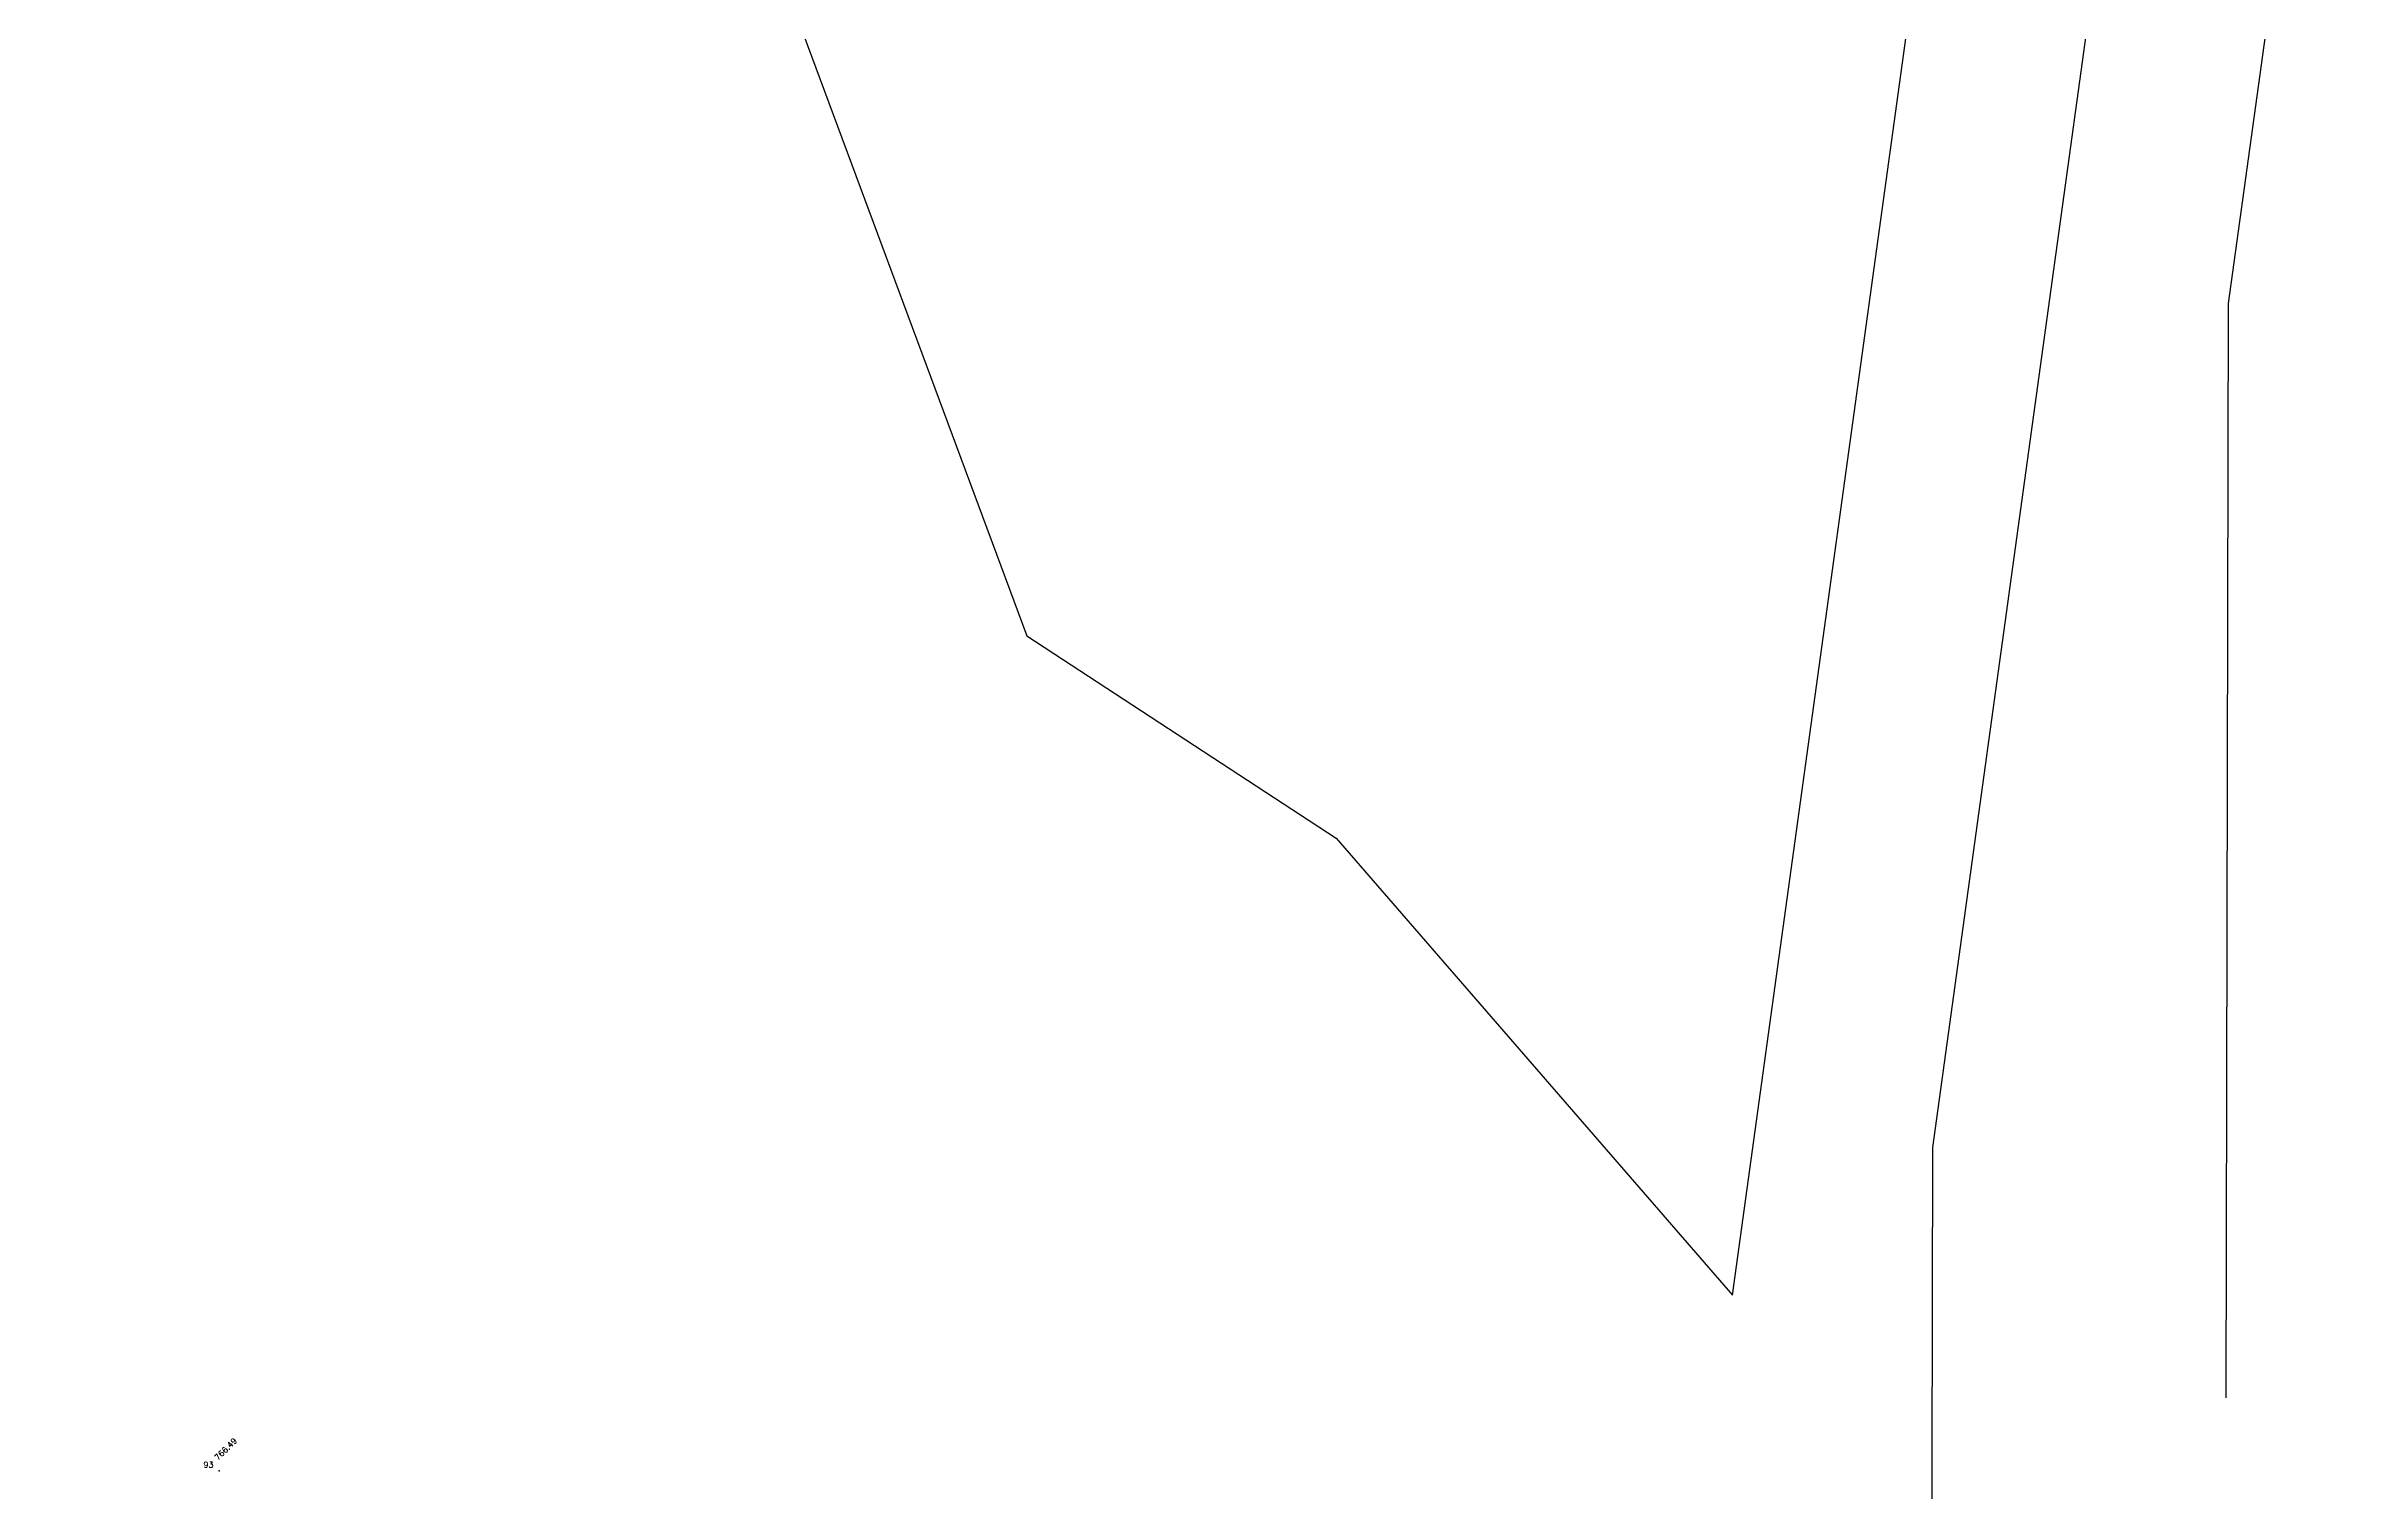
# Model space of a CAD drawing. Header units: millimetres. Extents: x 1625 to 2117, y 999 to 1266.
# Drawn here: x 2013.3 to 2111.3, y 1142.3 to 1204.2 of the extents above; entities that cross this region are included whole.
import ezdxf
from ezdxf.enums import TextEntityAlignment as Align

# ---------------------------------------------------------------- set-up
doc = ezdxf.new("R2010")
doc.units = ezdxf.units.MM
for name, color, linetype in [('CONTOUR', 4, 'Continuous'), ('Points', 7, 'Continuous'), ('Points-ELV', 6, 'Continuous'), ('Points-NUM', 4, 'Continuous'), ('Points-TXT', 3, 'Continuous')]:
    doc.layers.add(name, color=color, linetype=linetype)
doc.styles.add('ROMANS', font='romans.shx')

# ---------------------------------------------------------------- blocks, each defined once
blk = doc.blocks.new('POINTS')
at = {"layer": 'Points'}
blk.add_line((0, 0), (0, 0), dxfattribs=at)
blk.add_point((0, 0), dxfattribs=at)
at = {"layer": 'Points-ELV', "style": 'ROMANS'}
blk.add_attdef('ELEV', text='', height=1, rotation=45, dxfattribs=at).set_placement((0, 0), align=Align.BOTTOM_LEFT)
at = {"layer": 'Points-NUM', "style": 'ROMANS'}
blk.add_attdef('PTNUM', text='', height=1, dxfattribs=at).set_placement((0, 0), align=Align.BOTTOM_RIGHT)
at = {"layer": 'Points-TXT', "style": 'ROMANS'}
blk.add_attdef('DESC', text='', height=1, dxfattribs=at).set_placement((0, 0), align=Align.BOTTOM_RIGHT)

msp = doc.modelspace()

# ---------------------------------------------------------------- linework, layer by layer
at = {"layer": 'CONTOUR'}
for points, elevation in [([(2106.545, 1146.356), (2106.635, 1193.178), (2110.254, 1219.407), (2099.467, 1222.039), (2099.481, 1228.465), (2101.724, 1223.995), (2111.329, 1225.12), (2100.62, 1241.701), (2098.968, 1242.335), (2088.089, 1259.046), (2085.492, 1263.179), (2080.867, 1263.581), (2071.553, 1261.446)], 768), ([(1899.312, 1220.688), (2025.052, 1249.501), (2087.495, 1244.074), (2095.904, 1230.69), (2095.88, 1219.39), (2102.352, 1217.812), (2093.972, 1157.071), (2093.906, 1122.954), (2097.899, 1097.243), (2099.987, 1103.249)], 767), ([(2036.445, 1229.581), (2055.247, 1178.961), (2068.465, 1170.31), (2085.417, 1150.745), (2094.45, 1216.216), (2092.293, 1216.742), (2092.301, 1220.509), (2089.498, 1224.97), (2036.445, 1229.581)], 766)]:
    msp.add_lwpolyline(points, dxfattribs=dict(at, elevation=elevation))

# ---------------------------------------------------------------- block references
at = {"layer": 'Points', "linetype": 'Continuous'}
ref = msp.add_blockref('POINTS', (2020.701, 1143.233, 766.49), dxfattribs=at)
ref.add_attrib('PTNUM', '93', dxfattribs={"layer": 'Points-NUM', "height": 0.25, "style": 'ROMANS'}).set_placement((2020.451, 1143.295, 766.49), align=Align.BOTTOM_RIGHT)
ref.add_attrib('ELEV', '766.49', dxfattribs={"layer": 'Points-ELV', "height": 0.25, "rotation": 45, "style": 'ROMANS'}).set_placement((2020.701, 1143.608, 766.49), align=Align.BOTTOM_LEFT)

doc.saveas('drawing.dxf')
